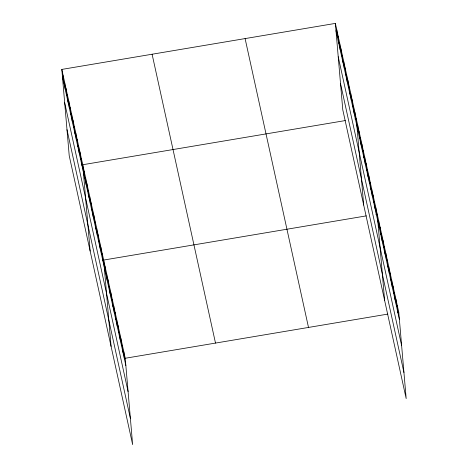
<?xml version="1.0" encoding="UTF-8"?>
<svg xmlns="http://www.w3.org/2000/svg" width="468" height="468" viewBox="0 0 468 468"><rect width="100%" height="100%" fill="white"/><g stroke="black" fill="none" stroke-linecap="round" stroke-linejoin="round"><path stroke-width="0.7" d="M61.823 69.416L125.231 358.266L132.637 444.6L69.229 155.75L61.823 69.416L335.363 23.4L398.771 312.25L406.177 398.584L342.769 109.734L335.363 23.4M345.349 120.563L82.748 164.736L90.148 251.07M354.92 118.954L356.288 118.72L363.689 205.054M366.274 215.883L103.674 260.056L111.074 346.39M375.845 214.274L377.214 214.04L384.614 300.374M125.231 358.266L387.832 314.092M397.408 312.484L398.771 312.25M335.989 30.654L399.397 319.504M338.224 56.751L401.632 345.6M340.529 83.637L403.937 372.487M245.097 38.587L308.506 327.436M152.094 54.23L215.502 343.085M62.449 76.67L125.857 365.52M64.683 102.767L128.092 391.617M66.988 129.654L130.397 418.503M397.338 305.703L397.958 312.957M395.899 299.157L396.519 306.411M394.46 292.611L395.086 299.859M393.026 286.065L393.646 293.313M391.587 279.513L392.207 286.767M390.148 272.967L390.774 280.221M388.715 266.421L389.335 273.675M387.276 259.875L387.896 267.123M385.837 253.328L386.463 260.577M384.404 246.776L385.024 254.03M382.964 240.23L383.584 247.484M381.525 233.684L382.151 240.938M380.092 227.138L380.712 234.386M378.653 220.592L379.273 227.84M375.822 207.687L376.442 214.941M374.423 201.334L375.049 208.582M373.031 194.981L373.651 202.229M371.633 188.622L372.259 195.876M370.241 182.268L370.861 189.522M368.842 175.915L369.468 183.163M367.45 169.556L368.07 176.81M366.052 163.203L366.678 170.457M364.66 156.85L365.28 164.098M363.267 150.497L363.888 157.745M361.869 144.138L362.489 151.392M360.477 137.785L361.097 145.039M359.079 131.432L359.699 138.68M357.687 125.073L358.307 132.327M354.896 112.367L355.516 119.615M353.498 106.014L354.124 113.262M352.106 99.655L352.726 106.909M350.707 93.302L351.333 100.556M349.315 86.949L349.935 94.197M347.917 80.595L348.543 87.844M346.525 74.236L347.145 81.49M345.132 67.883L345.753 75.137M343.734 61.53L344.354 68.778M342.342 55.171L342.962 62.425M340.944 48.818L341.564 56.072M339.552 42.465L340.172 49.713M338.153 36.112L338.779 43.36M336.761 29.753L337.381 37.007M123.798 351.72L124.418 358.974M122.359 345.173L122.979 352.427M120.919 338.627L121.545 345.875M119.486 332.081L120.106 339.329M118.047 325.529L118.667 332.783M116.608 318.983L117.234 326.237M115.175 312.437L115.795 319.691M113.736 305.891L114.356 313.139M112.297 299.344L112.923 306.593M110.863 292.792L111.483 300.046M109.424 286.246L110.044 293.5M107.985 279.7L108.611 286.954M106.552 273.154L107.172 280.402M105.113 266.608L105.733 273.856M102.281 253.703L102.901 260.957M100.883 247.35L101.509 254.598M99.491 240.997L100.111 248.245M98.093 234.638L98.719 241.892M96.701 228.285L97.321 235.539M95.302 221.931L95.928 229.18M93.91 215.572L94.53 222.826M92.512 209.219L93.138 216.473M91.12 202.866L91.74 210.114M89.727 196.513L90.347 203.761M88.329 190.154L88.949 197.408M86.937 183.801L87.557 191.055M85.539 177.448L86.159 184.696M84.146 171.095L84.766 178.343M81.356 158.383L81.976 165.637M79.958 152.03L80.584 159.278M78.566 145.671L79.186 152.925M77.167 139.318L77.793 146.572M75.775 132.965L76.395 140.213M74.377 126.612L75.003 133.86M72.985 120.253L73.605 127.507M71.592 113.899L72.212 121.153M70.194 107.546L70.814 114.795M68.802 101.187L69.422 108.441M67.404 94.834L68.024 102.088M66.011 88.481L66.632 95.729M64.613 82.128L65.239 89.376M63.221 75.769L63.841 83.023"/></g></svg>
